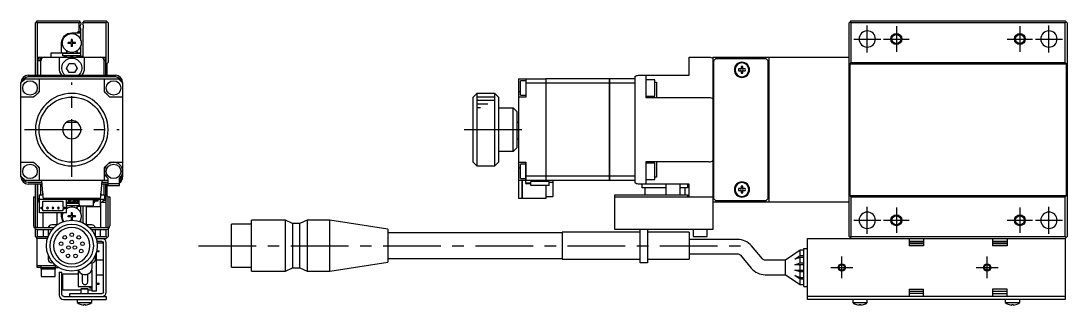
# Model space of a CAD drawing. Extents: x -1 to 606, y -8 to 204.
# Drawn here: x 318 to 606, y 68 to 146.4 of the extents above; entities that cross this region are included whole.
import ezdxf

# ---------------------------------------------------------------- set-up
doc = ezdxf.new("R2010")
doc.units = 0
doc.header["$LTSCALE"] = 0.5
doc.linetypes.add('CENTER', pattern=[50.8, 31.75, -6.35, 6.35, -6.35])
for name, color, linetype in [('MSM_CENTER', 1, 'CENTER'), ('MSM_CONTINUOUS', 7, 'CONTINUOUS'), ('MSM_NARROW', 5, 'CONTINUOUS')]:
    doc.layers.add(name, color=color, linetype=linetype)

msp = doc.modelspace()

# ---------------------------------------------------------------- linework, layer by layer
at = {"layer": 'MSM_CENTER'}
for p, q in [((551, 137.69), (551, 145.09)), ((559, 144.89), (559, 137.89)), ((593, 144.89), (593, 137.89)), ((601, 137.69), (601, 145.09)), ((547.3, 141.39), (554.7, 141.39)), ((555.5, 141.39), (562.5, 141.39)), ((589.5, 141.39), (596.5, 141.39)), ((597.3, 141.39), (604.7, 141.39)), ((332, 103.39), (332, 129.39)), ((319, 116.39), (345, 116.39)), ((440, 116.39), (458, 116.39)), ((551, 87.69), (551, 95.09)), ((601, 87.69), (601, 95.09)), ((559, 94.89), (559, 87.89)), ((593, 94.89), (593, 87.89)), ((547.3, 91.39), (554.7, 91.39)), ((555.5, 91.39), (562.5, 91.39)), ((589.5, 91.39), (596.5, 91.39)), ((597.3, 91.39), (604.7, 91.39)), ((366.9, 84.39), (516.25, 84.39)), ((544, 75.39), (544, 81.39)), ((584, 75.39), (584, 81.39)), ((541, 78.39), (547, 78.39)), ((581, 78.39), (587, 78.39))]:
    msp.add_line(p, q, dxfattribs=at)
at = {"layer": 'MSM_CONTINUOUS'}
for p, q in [((322, 145.89), (322.25, 146.14)), ((322, 131.39), (322, 145.89)), ((322.25, 146.14), (322.5, 146.39)), ((322.5, 145.89), (322.25, 146.14)), ((322.5, 146.39), (334, 146.39)), ((322.5, 145.89), (322.5, 131.39)), ((334, 145.89), (322.5, 145.89)), ((334, 146.39), (334.25, 146.14)), ((334.25, 146.14), (334, 145.89)), ((334, 143.59), (334, 145.89)), ((334.25, 146.14), (334.5, 145.89)), ((334.5, 145.89), (334.5, 145.45)), ((334.5, 141), (334.5, 144.13)), ((335, 145.89), (335.5, 146.39)), ((335, 145.89), (335, 145.45)), ((341.5, 145.89), (335, 145.89)), ((335, 144.13), (335, 136.59)), ((335.5, 146.39), (341.5, 146.39)), ((341.5, 146.39), (342, 145.89)), ((341.75, 146.14), (341.5, 145.89)), ((341.5, 131.39), (341.5, 145.89)), ((342, 145.89), (342, 134.89)), ((546.25, 146.14), (546, 145.89)), ((546, 86.89), (546, 145.89)), ((546.5, 146.39), (546.25, 146.14)), ((546.25, 146.14), (546.5, 145.89)), ((546.5, 146.39), (605.5, 146.39)), ((546.5, 145.89), (546.5, 134.89)), ((605.5, 145.89), (546.5, 145.89)), ((606, 145.89), (605.5, 146.39)), ((605.5, 145.89), (605.75, 146.14)), ((605.5, 134.89), (605.5, 145.89)), ((606, 145.89), (606, 86.89)), ((332.14, 141.29), (331.85, 141.29)), ((331.85, 141.29), (331.85, 140.49)), ((332, 143.09), (334.5, 143.09)), ((332.14, 141.29), (332.14, 140.49)), ((334, 143.59), (333.5, 143.09)), ((334.35, 143.09), (334, 143.59)), ((329.2, 137.59), (329.2, 140.29)), ((331, 140.14), (331, 140.43)), ((331.79, 140.43), (331, 140.43)), ((331.79, 140.14), (331, 140.14)), ((331.53, 140.43), (331.53, 140.14)), ((332.14, 140.76), (331.85, 140.76)), ((331.85, 140.08), (331.85, 139.29)), ((331.85, 139.82), (332.14, 139.82)), ((332.14, 139.29), (331.85, 139.29)), ((332.14, 140.08), (332.14, 139.29)), ((333, 140.43), (332.2, 140.43)), ((333, 140.14), (332.2, 140.14)), ((332.47, 140.43), (332.47, 140.14)), ((333, 140.14), (333, 140.43)), ((334.5, 137.59), (334.5, 139.57)), ((323, 136.39), (322.5, 135.89)), ((322.7, 131.39), (322.7, 135.89)), ((322.7, 135.89), (323.5, 135.89)), ((323.5, 135.39), (322.7, 135.39)), ((323, 136.39), (341.5, 136.39)), ((323.5, 135.39), (323.5, 136.39)), ((323.5, 131.39), (323.5, 135.39)), ((326.3, 137.59), (330.45, 137.59)), ((326.3, 136.39), (326.3, 137.59)), ((328.5, 136.39), (328.5, 133.39)), ((329.5, 136.79), (329.5, 137.39)), ((334.5, 137.39), (329.5, 137.39)), ((334.5, 136.79), (329.5, 136.79)), ((329.8, 136.39), (330, 136.59)), ((330, 136.59), (330, 136.39)), ((330.45, 136.59), (330, 136.59)), ((330.45, 137.59), (330.62, 137.88)), ((330.45, 136.59), (330.57, 136.39)), ((333.38, 137.88), (333.55, 137.59)), ((333.43, 136.39), (333.55, 136.59)), ((333.55, 137.59), (334.5, 137.59)), ((335, 136.59), (333.55, 136.59)), ((334.5, 136.79), (334.5, 137.39)), ((334.77, 136.59), (334.77, 136.39)), ((335.5, 133.39), (335.5, 136.39)), ((340.5, 136.19), (340.5, 136.39)), ((340.77, 135.89), (341.3, 135.89)), ((341.3, 135.39), (340.9, 135.39)), ((340.9, 131.39), (340.9, 135.39)), ((341.3, 135.89), (341.3, 131.39)), ((502, 131.39), (502, 136.39)), ((502, 136.39), (507.5, 136.39)), ((508.5, 136.39), (508.5, 88.89)), ((508.5, 136.39), (546, 136.39)), ((509.2, 135.89), (508.7, 135.39)), ((508.7, 135.39), (508.7, 97.39)), ((523.2, 135.89), (509.2, 135.89)), ((522, 135.89), (522, 136.39)), ((522.5, 135.89), (522.5, 136.39)), ((523.7, 135.39), (523.2, 135.89)), ((523.7, 97.39), (523.7, 135.39)), ((524, 96.39), (524, 136.39)), ((330.56, 133.39), (331.28, 134.64)), ((331.28, 132.14), (330.56, 133.39)), ((331.28, 134.64), (332.72, 134.64)), ((332.72, 134.64), (333.44, 133.39)), ((333.44, 133.39), (332.72, 132.14)), ((342, 134.89), (341.65, 134.54)), ((341.65, 134.54), (341.65, 131.39)), ((516.26, 133.13), (515.58, 133.13)), ((515.58, 132.65), (516.26, 132.65)), ((516.26, 133.81), (516.26, 133.13)), ((516.26, 132.65), (516.26, 131.97)), ((516.74, 133.13), (516.74, 133.81)), ((517.42, 133.13), (516.74, 133.13)), ((516.74, 131.97), (516.74, 132.65)), ((516.74, 132.65), (517.42, 132.65)), ((546.5, 134.89), (546.15, 134.54)), ((546.15, 134.54), (546.15, 98.24)), ((546.15, 134.54), (605.85, 134.54)), ((546.5, 134.89), (605.5, 134.89)), ((605.85, 134.54), (605.5, 134.89)), ((605.85, 98.24), (605.85, 134.54)), ((319.15, 130.39), (344.85, 130.39)), ((320, 131.39), (344, 131.39)), ((320, 131.01), (344, 131.01)), ((323, 130.39), (323, 126.89)), ((332.72, 132.14), (331.28, 132.14)), ((341, 126.89), (341, 130.39)), ((455, 130.39), (462.5, 130.39)), ((455, 130.39), (455, 97.39)), ((457, 129.89), (455.5, 129.89)), ((455.5, 125.89), (455.5, 129.89)), ((457, 130.39), (457, 125.39)), ((462.5, 130.39), (462.5, 102.09)), ((462.5, 130.38), (462.51, 130.38)), ((480, 130.39), (462.51, 130.39)), ((462.51, 130.39), (462.51, 102.09)), ((480, 102.39), (480, 130.39)), ((480, 130.38), (480.01, 130.38)), ((487, 130.39), (480.01, 130.39)), ((480.01, 130.39), (480.01, 102.39)), ((487, 131.01), (487, 101.77)), ((488, 131.39), (502, 131.39)), ((490, 131.39), (490, 125.29)), ((492.5, 130.14), (490, 130.14)), ((492.5, 125.64), (492.5, 130.14)), ((508.7, 130.89), (508.5, 130.89)), ((523.7, 130.89), (524, 130.89)), ((524, 130.14), (523.7, 130.14)), ((318, 103.39), (318, 129.39)), ((346, 129.39), (346, 103.39)), ((455, 126.89), (455.5, 126.89)), ((462.5, 129.23), (457, 129.23)), ((462.5, 129.23), (462.51, 129.23)), ((480, 129.23), (462.51, 129.23)), ((480, 129.23), (480.01, 129.23)), ((487, 129.23), (480.01, 129.23)), ((492.5, 129.47), (493, 129.47)), ((493, 129.47), (493, 125.29)), ((321.5, 125.39), (318, 125.39)), ((346, 125.39), (342.5, 125.39)), ((443.5, 126.39), (442.5, 125.39)), ((442.5, 107.39), (442.5, 125.39)), ((448.5, 126.39), (443.5, 126.39)), ((443.5, 126.39), (443.5, 106.39)), ((449.5, 125.39), (448.5, 126.39)), ((448.5, 106.39), (448.5, 126.39)), ((449.5, 125.39), (449.5, 107.39)), ((457, 125.39), (455, 125.39)), ((455.5, 125.89), (457, 125.89)), ((490, 125.64), (492.5, 125.64)), ((490, 125.29), (507.5, 125.29)), ((508.7, 126.39), (508.5, 126.39)), ((508.7, 125.39), (508.5, 125.39)), ((508.7, 123.89), (508.5, 123.89)), ((523.7, 124.64), (524, 124.64)), ((449.5, 122.39), (453.5, 122.39)), ((454.5, 121.39), (453.5, 122.39)), ((453.5, 110.39), (453.5, 122.39)), ((454.5, 121.39), (454.5, 111.39)), ((523.8, 121.39), (523.7, 121.39)), ((524, 121.19), (523.8, 121.39)), ((523.8, 111.39), (523.8, 121.39)), ((333.5, 118.39), (330.5, 118.39)), ((455, 118.39), (454.5, 118.39)), ((454.5, 113.89), (455, 113.89)), ((453.5, 110.39), (449.5, 110.39)), ((453.5, 110.39), (454.5, 111.39)), ((523.7, 111.39), (523.8, 111.39)), ((523.8, 111.39), (524, 111.59)), ((318, 107.39), (321.5, 107.39)), ((342.5, 107.39), (346, 107.39)), ((442.5, 107.39), (443.5, 106.39)), ((448.5, 106.39), (449.5, 107.39)), ((455, 107.39), (457, 107.39)), ((455.5, 102.89), (455.5, 106.89)), ((456.9, 106.89), (455.5, 106.89)), ((456.9, 107.39), (456.9, 101.79)), ((457, 107.39), (457, 104.89)), ((490, 107.49), (490, 101.39)), ((507.5, 107.49), (490, 107.49)), ((492.5, 107.14), (490, 107.14)), ((492.5, 102.64), (492.5, 107.14)), ((493, 107.49), (493, 103.31)), ((508.5, 108.89), (508.7, 108.89)), ((508.7, 107.39), (508.5, 107.39)), ((524, 108.14), (523.7, 108.14)), ((323, 105.89), (323, 102.39)), ((341, 102.39), (341, 105.89)), ((443.5, 106.39), (448.5, 106.39)), ((455, 105.89), (455.5, 105.89)), ((457, 104.89), (457, 102.39)), ((457, 104.89), (457, 103.54)), ((508.5, 106.39), (508.7, 106.39)), ((342, 102.39), (319.15, 102.39)), ((323.79, 101.77), (320, 101.77)), ((323.82, 101.39), (320, 101.39)), ((322, 97.89), (322, 101.39)), ((322.5, 101.39), (322.5, 89.39)), ((322.7, 96.89), (322.7, 101.39)), ((323.5, 98.39), (323.5, 101.39)), ((324.08, 97.67), (323.75, 102.39)), ((340.25, 102.39), (339.92, 97.67)), ((341.9, 101.39), (340.18, 101.39)), ((341.9, 101.77), (340.21, 101.77)), ((340.9, 98.39), (340.9, 101.39)), ((341.3, 101.39), (341.3, 96.89)), ((341.5, 89.39), (341.5, 101.39)), ((341.65, 101.39), (341.65, 98.24)), ((341.9, 102.09), (341.9, 100.99)), ((342, 102.09), (341.9, 102.09)), ((341.9, 100.99), (345.1, 100.99)), ((342, 101.49), (342, 102.89)), ((345, 101.49), (342, 101.49)), ((345, 102.89), (345, 101.49)), ((345.1, 102.09), (345, 102.09)), ((345.1, 100.99), (345.1, 102.09)), ((456.9, 102.39), (455, 102.39)), ((455.5, 102.89), (457, 102.89)), ((456, 97.39), (456, 102.39)), ((456.01, 102.39), (456.01, 97.39)), ((462.5, 103.54), (457, 103.54)), ((457, 102.53), (457, 102.89)), ((457, 101.79), (457, 102.53)), ((462.5, 102.39), (457, 102.39)), ((458.4, 101.59), (457.2, 101.59)), ((458.4, 101.49), (457.2, 101.49)), ((463.4, 102.09), (458.4, 102.09)), ((458.4, 100.99), (458.4, 102.09)), ((463.4, 100.99), (458.4, 100.99)), ((462.5, 103.55), (462.51, 103.55)), ((462.5, 102.4), (462.51, 102.4)), ((462.5, 100.99), (462.5, 97.39)), ((480, 103.54), (462.51, 103.54)), ((480, 102.39), (462.51, 102.39)), ((462.51, 100.99), (462.51, 98.39)), ((463.4, 100.99), (463.4, 102.09)), ((463.4, 101.89), (464.5, 101.89)), ((464.5, 97.99), (464.5, 102.39)), ((480, 103.55), (480.01, 103.55)), ((480, 102.4), (480.01, 102.4)), ((487, 103.54), (480.01, 103.54)), ((487, 102.39), (480.01, 102.39)), ((502, 101.39), (488, 101.39)), ((489, 100.39), (489, 101.39)), ((490, 102.64), (492.5, 102.64)), ((493, 103.31), (492.5, 103.31)), ((495.5, 101.39), (495.5, 98.39)), ((499.5, 98.39), (499.5, 101.39)), ((501.5, 101.39), (501.5, 100.39)), ((502, 97.89), (502, 101.39)), ((508.5, 101.89), (508.7, 101.89)), ((516.26, 100.81), (516.26, 100.13)), ((516.74, 100.13), (516.74, 100.81)), ((523.7, 102.64), (524, 102.64)), ((524, 101.89), (523.7, 101.89)), ((323, 98.39), (324.03, 98.39)), ((323, 98.39), (323, 97.19)), ((324, 98.81), (324, 98.39)), ((339.97, 98.39), (341, 98.39)), ((340, 98.39), (340, 98.81)), ((341, 98.39), (341, 97.19)), ((341.65, 98.24), (342, 97.89)), ((462.51, 98.39), (462.5, 98.39)), ((462.5, 97.99), (464.5, 97.99)), ((481.5, 88.89), (481.5, 98.39)), ((481.5, 98.39), (501.5, 98.39)), ((495.5, 100.39), (489, 100.39)), ((489.75, 100.39), (489.75, 98.39)), ((501.5, 100.39), (499.5, 100.39)), ((500.75, 100.39), (500.75, 98.39)), ((501.5, 98.39), (501.5, 97.89)), ((516.26, 100.13), (515.58, 100.13)), ((515.58, 99.65), (516.26, 99.65)), ((516.26, 99.65), (516.26, 98.97)), ((517.42, 100.13), (516.74, 100.13)), ((516.74, 98.97), (516.74, 99.65)), ((516.74, 99.65), (517.42, 99.65)), ((546.15, 98.24), (546.5, 97.89)), ((546.15, 98.24), (605.85, 98.24)), ((605.5, 97.89), (605.85, 98.24)), ((321.5, 97.89), (321.5, 89.89)), ((321.5, 97.89), (322, 97.89)), ((322, 89.59), (322, 97.89)), ((322.5, 96.89), (323, 96.39)), ((322.7, 97.39), (323, 97.39)), ((323.07, 96.89), (322.7, 96.89)), ((323, 97.19), (341, 97.19)), ((323, 96.39), (323.07, 96.39)), ((323.07, 93.49), (323.07, 97.19)), ((324.07, 95.04), (324.07, 96.69)), ((324.07, 96.69), (329.57, 96.69)), ((339.62, 97.39), (324.38, 97.39)), ((329.57, 96.69), (329.57, 95.04)), ((330.57, 93.49), (330.57, 97.19)), ((330.57, 96.39), (333.59, 96.39)), ((334, 95.99), (330.57, 95.99)), ((334.3, 95.39), (330.57, 95.39)), ((331, 97.19), (331, 96.39)), ((331.75, 96.76), (331, 96.76)), ((331.75, 96.64), (331, 96.64)), ((331.75, 97.19), (331.75, 96.39)), ((332.25, 97.19), (332.25, 96.39)), ((333, 96.76), (332.25, 96.76)), ((333, 96.64), (332.25, 96.64)), ((332.95, 96.96), (332.95, 97.19)), ((332.95, 96.96), (333.46, 96.96)), ((333, 96.96), (333, 96.39)), ((333.2, 96.96), (333.2, 97.19)), ((333.27, 96.96), (333.27, 97.19)), ((333.55, 95.19), (333.38, 94.89)), ((333.55, 96.19), (333.43, 96.39)), ((333.5, 97.19), (333.5, 97.19)), ((333.5, 96.95), (333.5, 96.39)), ((333.56, 96.76), (333.5, 96.76)), ((333.56, 96.64), (333.5, 96.64)), ((333.55, 96.19), (334, 96.19)), ((334.5, 95.19), (333.55, 95.19)), ((333.56, 96.86), (333.56, 96.53)), ((333.79, 96.53), (333.79, 96.86)), ((334, 96.76), (333.79, 96.76)), ((334, 96.64), (333.79, 96.64)), ((333.89, 96.43), (334, 96.43)), ((333.89, 96.2), (334, 96.2)), ((334, 95.73), (334, 96.99)), ((334.35, 95.34), (334.03, 95.66)), ((334.1, 97.09), (337.8, 97.09)), ((337.8, 95.31), (334.42, 95.31)), ((334.5, 93.2), (334.5, 95.19)), ((334.69, 97.19), (334.69, 97.09)), ((335, 95.31), (335, 90.71)), ((335.5, 97.19), (335.5, 97.09)), ((336, 95.31), (336, 90.14)), ((336.1, 97.19), (336.1, 97.09)), ((336.1, 95.31), (336.1, 95.19)), ((336.1, 95.19), (339.9, 95.19)), ((336.22, 97.19), (336.22, 97.09)), ((337.9, 96.99), (337.9, 95.41)), ((338.11, 96.64), (337.9, 96.64)), ((337.9, 96.43), (338.01, 96.43)), ((337.9, 96.2), (338.01, 96.2)), ((338.11, 96.53), (338.11, 96.86)), ((338.22, 97.19), (338.22, 97.1)), ((338.34, 96.86), (338.34, 96.53)), ((339.17, 96.64), (338.34, 96.64)), ((338.44, 96.96), (338.95, 96.96)), ((338.64, 97.19), (338.64, 96.96)), ((338.7, 97.19), (338.7, 96.96)), ((338.95, 97.19), (338.95, 96.96)), ((339.17, 97.19), (339.17, 96.64)), ((339.9, 95.19), (339.9, 97.19)), ((340, 89.39), (340, 96.39)), ((340, 96.39), (341.5, 96.39)), ((340.5, 96.39), (340.5, 96.59)), ((341.3, 96.89), (340.77, 96.89)), ((341, 97.39), (341.3, 97.39)), ((342, 89.59), (342, 97.89)), ((342, 97.89), (342.5, 97.89)), ((342.5, 97.89), (342.5, 89.89)), ((456, 97.39), (455, 97.39)), ((456, 97.4), (456.01, 97.4)), ((462.5, 97.39), (456.01, 97.39)), ((481.5, 97.89), (508.5, 97.89)), ((546, 96.39), (508.5, 96.39)), ((508.7, 97.39), (509.2, 96.89)), ((509.2, 96.89), (523.2, 96.89)), ((522, 96.39), (522, 96.89)), ((522.5, 96.39), (522.5, 96.89)), ((523.2, 96.89), (523.7, 97.39)), ((546.5, 97.89), (546.5, 86.89)), ((546.5, 97.89), (605.5, 97.89)), ((605.5, 86.89), (605.5, 97.89)), ((330.57, 93.49), (323.07, 93.49)), ((323.57, 95.04), (324.07, 95.04)), ((323.57, 94.54), (323.57, 95.04)), ((324.07, 94.54), (323.57, 94.54)), ((324, 93.49), (324, 89.39)), ((324.07, 93.99), (324.07, 94.54)), ((329.57, 93.99), (324.07, 93.99)), ((328, 90.14), (328, 93.49)), ((329.2, 92.49), (329.2, 93.49)), ((329.57, 95.04), (330.07, 95.04)), ((330.07, 94.54), (329.57, 94.54)), ((329.57, 94.54), (329.57, 93.99)), ((330.07, 95.04), (330.07, 94.54)), ((330.62, 94.89), (330.57, 94.97)), ((331.79, 92.63), (331, 92.63)), ((331, 92.34), (331, 92.63)), ((331.79, 92.34), (331, 92.34)), ((331.53, 92.63), (331.53, 92.34)), ((332.14, 93.49), (331.85, 93.49)), ((331.85, 93.49), (331.85, 92.69)), ((332.14, 92.96), (331.85, 92.96)), ((331.85, 92.28), (331.85, 91.49)), ((332.14, 93.49), (332.14, 92.69)), ((332.14, 92.28), (332.14, 91.49)), ((333, 92.63), (332.2, 92.63)), ((333, 92.34), (332.2, 92.34)), ((332.47, 92.63), (332.47, 92.34)), ((333, 92.34), (333, 92.63)), ((322.2, 89.39), (327.1, 89.39)), ((328.01, 90.14), (326.5, 90.14)), ((331.85, 92.02), (332.14, 92.02)), ((332.14, 91.49), (331.85, 91.49)), ((334.5, 90.93), (334.5, 91.77)), ((337.5, 90.14), (335.99, 90.14)), ((336.9, 89.39), (341.8, 89.39)), ((376, 78.44), (376, 90.34)), ((381.5, 90.34), (376, 90.34)), ((381.5, 77.39), (381.5, 91.39)), ((390.8, 91.39), (381.5, 91.39)), ((390.8, 77.39), (390.8, 91.39)), ((392.8, 90.54), (390.8, 91.39)), ((392.8, 90.54), (392.8, 78.24)), ((394.8, 90.54), (392.8, 90.54)), ((396.8, 91.39), (394.8, 90.54)), ((394.8, 78.24), (394.8, 90.54)), ((396.8, 91.39), (396.8, 77.39)), ((403, 91.39), (396.8, 91.39)), ((403, 77.39), (403, 91.39)), ((419, 88.96), (403, 91.39)), ((322, 86.89), (322, 89.02)), ((322.25, 86.64), (322, 86.89)), ((322.25, 86.64), (322.5, 86.89)), ((322.5, 86.39), (322.25, 86.64)), ((322.5, 88.89), (322.5, 86.89)), ((322.5, 88.89), (326.64, 88.89)), ((322.5, 86.89), (324.1, 86.89)), ((324.1, 88.89), (324.1, 86.89)), ((324.1, 86.89), (325.46, 86.89)), ((325.5, 88.89), (325.5, 86.99)), ((326.5, 88.72), (326.5, 88.89)), ((337.36, 88.89), (341.5, 88.89)), ((337.5, 88.89), (337.5, 88.72)), ((338.5, 86.99), (338.5, 88.89)), ((338.54, 86.89), (339.9, 86.89)), ((339.9, 86.89), (339.9, 88.89)), ((339.9, 86.89), (341.5, 86.89)), ((341.5, 86.89), (341.5, 88.89)), ((341.5, 86.89), (341.75, 86.64)), ((342, 86.89), (341.5, 86.39)), ((342, 89.02), (342, 86.89)), ((419, 88.96), (419, 79.82)), ((467, 87.89), (419, 87.89)), ((467, 88.14), (467, 80.64)), ((488.5, 88.14), (467, 88.14)), ((508.5, 88.89), (481.5, 88.89)), ((488.5, 79.64), (488.5, 88.89)), ((490.5, 88.89), (490.5, 79.64)), ((502, 88.14), (490.5, 88.14)), ((502, 88.14), (502, 80.64)), ((503.1, 88.89), (503.1, 86.89)), ((503.1, 86.89), (506.9, 86.89)), ((506.9, 86.89), (506.9, 88.89)), ((546, 86.89), (546.25, 86.64)), ((546.5, 86.89), (546.25, 86.64)), ((546.25, 86.64), (546.5, 86.39)), ((546.5, 86.89), (605.5, 86.89)), ((605.75, 86.64), (605.5, 86.89)), ((605.5, 86.39), (606, 86.89)), ((325.29, 86.39), (322.5, 86.39)), ((322.5, 78.39), (322.5, 86.39)), ((338.71, 86.39), (341.5, 86.39)), ((340.3, 85.59), (338.9, 85.59)), ((340.5, 85.09), (338.96, 85.09)), ((340.5, 85.09), (340.5, 85.53)), ((340.7, 71.59), (340.7, 85.19)), ((341.5, 71.59), (341.5, 85.19)), ((515.28, 86.13), (502, 86.13)), ((522.13, 80.74), (519.11, 84.35)), ((533.5, 83.64), (534.5, 83.64)), ((533.5, 73.14), (533.5, 83.64)), ((534.5, 69.59), (534.5, 86.39)), ((534.5, 86.39), (605.5, 86.39)), ((562.5, 86.39), (562.5, 84.39)), ((563.45, 85.59), (562.5, 85.59)), ((566.5, 85.09), (562.5, 85.09)), ((566.5, 84.89), (562.5, 84.89)), ((566.5, 84.39), (562.5, 84.39)), ((565.55, 85.59), (563.45, 85.59)), ((566.5, 85.59), (565.55, 85.59)), ((566.5, 86.39), (566.5, 84.39)), ((585.5, 86.39), (585.5, 84.39)), ((586.45, 85.59), (585.5, 85.59)), ((589.5, 85.09), (585.5, 85.09)), ((589.5, 84.89), (585.5, 84.89)), ((589.5, 84.39), (585.5, 84.39)), ((588.55, 85.59), (586.45, 85.59)), ((589.5, 85.59), (588.55, 85.59)), ((589.5, 86.39), (589.5, 84.39)), ((605.5, 86.39), (605.5, 69.59)), ((325.5, 81.79), (325.5, 80.64)), ((338.5, 80.64), (338.5, 81.79)), ((338.7, 82.36), (338.7, 71.89)), ((338.81, 82.76), (339.5, 82.76)), ((338.86, 83.01), (339.5, 83.01)), ((339.5, 82.76), (339.5, 83.01)), ((419, 80.89), (467, 80.89)), ((502, 82.13), (515.28, 82.13)), ((516.05, 81.78), (519.07, 78.17)), ((532.5, 83.14), (528.5, 80.39)), ((531.05, 80.64), (532.5, 81.64)), ((532.5, 81.14), (531.05, 80.64)), ((532.5, 81.64), (532.5, 83.14)), ((533.5, 83.14), (532.5, 83.14)), ((532.5, 81.64), (533.5, 81.64)), ((532.5, 79.64), (532.5, 81.14)), ((533.5, 81.14), (532.5, 81.14)), ((322.5, 78.89), (327.67, 78.89)), ((323.5, 78.39), (322.5, 78.39)), ((323.5, 78.89), (323.5, 77.89)), ((323.5, 78.39), (328.39, 78.39)), ((327.5, 77.89), (323.5, 77.89)), ((323.6, 77.89), (323.6, 75.89)), ((326.86, 79.64), (326.5, 79.64)), ((327.31, 79.19), (327, 78.89)), ((327.4, 75.89), (327.4, 77.89)), ((327.5, 77.89), (327.5, 79.03)), ((337.5, 79.64), (337.14, 79.64)), ((337.65, 78.39), (337.65, 79.65)), ((340.7, 80.39), (338.7, 80.39)), ((376, 78.44), (381.5, 78.44)), ((390.8, 77.39), (392.8, 78.24)), ((392.8, 78.24), (394.8, 78.24)), ((394.8, 78.24), (396.8, 77.39)), ((403, 77.39), (419, 79.82)), ((467, 80.64), (488.5, 80.64)), ((490.5, 79.64), (488.5, 79.64)), ((490.5, 80.64), (502, 80.64)), ((528.5, 80.39), (522.9, 80.39)), ((528.5, 76.39), (528.5, 80.39)), ((531.05, 79.14), (532.5, 79.64)), ((533.5, 79.14), (531.05, 79.14)), ((532.5, 79.64), (533.5, 79.64)), ((532.5, 77.64), (532.5, 79.14)), ((323.6, 75.89), (327.4, 75.89)), ((328.5, 77.09), (328.5, 70.79)), ((328.5, 77.09), (329.3, 77.09)), ((329.3, 70.89), (329.3, 77.09)), ((329.5, 72.14), (329.5, 76.64)), ((329.5, 76.64), (333.8, 76.64)), ((333.8, 77.62), (333.8, 73.14)), ((334.9, 76.53), (334.9, 74.39)), ((336.4, 74.39), (336.4, 76.53)), ((337.5, 77.63), (337.5, 71.89)), ((338.7, 76.39), (340.7, 76.39)), ((381.5, 77.39), (390.8, 77.39)), ((396.8, 77.39), (403, 77.39)), ((522.9, 76.39), (528.5, 76.39)), ((528.5, 76.39), (532.5, 73.64)), ((531.05, 77.64), (533.5, 77.64)), ((532.5, 77.14), (531.05, 77.64)), ((531.05, 76.14), (532.5, 75.64)), ((532.5, 75.14), (531.05, 76.14)), ((532.5, 75.64), (532.5, 77.14)), ((533.5, 77.14), (532.5, 77.14)), ((532.5, 75.64), (533.5, 75.64)), ((532.5, 73.64), (532.5, 75.14)), ((533.5, 75.14), (532.5, 75.14)), ((334.5, 72.14), (329.5, 72.14)), ((333.8, 73.14), (337.5, 73.14)), ((334.7, 72.59), (334.5, 72.39)), ((334.5, 72.39), (334.5, 71.19)), ((336.5, 72.39), (334.5, 72.39)), ((334.7, 72.59), (336.3, 72.59)), ((336.5, 72.39), (336.3, 72.59)), ((336.5, 71.19), (336.5, 72.39)), ((337.5, 72.14), (336.5, 72.14)), ((336.7, 72.91), (336.7, 73.14)), ((337.5, 72.91), (336.7, 72.91)), ((336.95, 72.68), (336.95, 72.91)), ((337.5, 72.68), (336.95, 72.68)), ((338.7, 74.01), (339.5, 74.01)), ((338.7, 73.76), (339.5, 73.76)), ((339.5, 73.76), (339.5, 74.01)), ((532.5, 73.64), (533.5, 73.64)), ((533.5, 73.14), (534.5, 73.14)), ((562.5, 72.39), (566.5, 72.39)), ((562.5, 72.39), (562.5, 70.39)), ((566.5, 70.39), (566.5, 72.39)), ((589.5, 72.39), (585.5, 72.39)), ((585.5, 72.39), (585.5, 70.39)), ((589.5, 70.39), (589.5, 72.39)), ((329.7, 69.59), (341.5, 69.59)), ((329.8, 70.39), (341.5, 70.39)), ((331.5, 70.39), (331.5, 71.19)), ((331.5, 71.19), (340.3, 71.19)), ((333.5, 69.59), (333.5, 68.69)), ((338.7, 71.89), (337.5, 71.89)), ((337.5, 68.69), (337.5, 69.59)), ((341.5, 70.39), (341.5, 69.59)), ((605.5, 70.39), (534.5, 70.39)), ((605.5, 69.59), (534.5, 69.59)), ((547, 69.59), (547, 68.69)), ((551, 68.69), (551, 69.59)), ((562.5, 71.89), (566.5, 71.89)), ((566.5, 71.19), (562.5, 71.19)), ((585.5, 71.89), (589.5, 71.89)), ((585.5, 71.19), (589.5, 71.19)), ((589, 69.59), (589, 68.69)), ((593, 68.69), (593, 69.59)), ((333.5, 68.69), (337.5, 68.69)), ((334.55, 68.13), (334.57, 68.13)), ((335.3, 68.13), (335.7, 68.13)), ((335.3, 68), (335.3, 68.13)), ((335.7, 68.13), (335.7, 68)), ((336.43, 68.13), (336.45, 68.13)), ((547, 68.69), (551, 68.69)), ((548.05, 68.13), (548.07, 68.13)), ((548.8, 68.13), (549.2, 68.13)), ((548.8, 68), (548.8, 68.13)), ((549.2, 68.13), (549.2, 68)), ((549.93, 68.13), (549.95, 68.13)), ((589, 68.69), (593, 68.69)), ((590.05, 68.13), (590.07, 68.13)), ((590.8, 68.13), (591.2, 68.13)), ((590.8, 68), (590.8, 68.13)), ((591.2, 68.13), (591.2, 68)), ((591.93, 68.13), (591.95, 68.13))]:
    msp.add_line(p, q, dxfattribs=at)
for centre, radius in [((332, 140.29), 2.6), ((559, 141.39), 1.23), ((593, 141.39), 1.23), ((320.5, 127.89), 2), ((343.5, 127.89), 2), ((332, 116.39), 9), ((320.5, 104.89), 2), ((343.5, 104.89), 2), ((559, 91.39), 1.23), ((593, 91.39), 1.23), ((332, 84.39), 7), ((332, 84.39), 5.95), ((330.07, 86.69), 0.5), ((332, 87.39), 0.5), ((333.93, 86.69), 0.5), ((329.05, 84.91), 0.5), ((331.13, 83.89), 0.5), ((332, 85.39), 0.5), ((332.87, 83.89), 0.5), ((334.95, 84.91), 0.5), ((329.4, 82.89), 0.5), ((330.97, 81.57), 0.5), ((333.03, 81.57), 0.5), ((334.6, 82.89), 0.5), ((544, 78.39), 0.783), ((584, 78.39), 0.783)]:
    msp.add_circle(centre, radius, dxfattribs=at)
at = {"layer": 'MSM_CONTINUOUS', "extrusion": (0, 0, -1)}
for centre, radius in [((-551, 141.39), 2.25), ((-601, 141.39), 2.25), ((-516.5, 132.89), 2.1), ((-516.5, 132.89), 1.9), ((-332, 116.39), 10), ((-332, 116.39), 2.5), ((-516.5, 99.89), 2.1), ((-516.5, 99.89), 1.9), ((-325.32, 94.79), 0.25), ((-326.82, 94.79), 0.25), ((-328.32, 94.79), 0.25), ((-551, 91.39), 2.25), ((-601, 91.39), 2.25), ((-332, 84.39), 5)]:
    msp.add_circle(centre, radius, dxfattribs=at)
at = {"layer": 'MSM_CONTINUOUS'}
for centre, radius, start, end in [((335.25, 144.79), 1, 138.5904, 221.4096), ((334.25, 144.79), 1, 318.5904, 41.4096), ((324.5, 135.39), 1, 90, 180), ((332, 137.09), 1.59, 143.8027, 169.1069), ((332, 137.09), 1.59, 190.893, 206.1641), ((332, 137.09), 1.59, 10.8931, 36.1973), ((332, 137.09), 1.59, 333.8359, 349.107), ((339.9, 135.39), 1, 0, 90), ((332, 133.39), 3.5, 180, 214.8499), ((332, 133.39), 3.5, 325.1501, 0), ((516.5, 132.89), 0.95, 165.3667, 194.6333), ((516.5, 132.89), 0.365, 138.8496, 221.1504), ((516.5, 132.89), 0.95, 75.3667, 104.6333), ((516.5, 132.89), 0.365, 48.8496, 131.1504), ((516.5, 132.89), 0.365, 228.8496, 311.1504), ((516.5, 132.89), 0.365, 318.8496, 41.1504), ((516.5, 132.89), 0.95, 345.3667, 14.6333), ((320, 129.39), 2, 90, 180), ((344, 129.39), 2, 0, 90), ((516.5, 132.89), 0.95, 255.3667, 284.6333), ((343.5, 104.89), 2.5, 306.8699, 233.1301), ((507.5, 108.99), 1.5, 270, 311.8103), ((320, 103.39), 2, 180, 270), ((344, 103.39), 2, 303.367, 0), ((457.2, 101.79), 0.3, 180, 270), ((516.5, 99.89), 0.95, 75.3667, 104.6333), ((516.5, 99.89), 0.95, 165.3667, 194.6333), ((516.5, 99.89), 0.365, 138.8496, 221.1504), ((516.5, 99.89), 0.365, 48.8496, 131.1504), ((516.5, 99.89), 0.365, 228.8496, 311.1504), ((516.5, 99.89), 0.95, 255.3667, 284.6333), ((516.5, 99.89), 0.365, 318.8496, 41.1504), ((516.5, 99.89), 0.95, 345.3667, 14.6333), ((332, 95.69), 1.59, 323.8028, 349.107), ((332, 95.69), 1.59, 10.8931, 26.1642), ((333.46, 96.86), 0.33, 0, 90), ((333.89, 96.53), 0.33, 180, 270), ((334.1, 96.99), 0.1, 90, 180), ((334.1, 95.73), 0.1, 180, 225), ((334.42, 95.41), 0.1, 225, 270), ((337.8, 96.99), 0.1, 0, 90), ((337.8, 95.41), 0.1, 270, 0), ((338.01, 96.53), 0.33, 270, 0), ((338.44, 96.86), 0.33, 90, 180), ((339.9, 97.39), 1, 270, 348.463), ((332, 95.69), 1.59, 206.1506, 216.1972), ((322.5, 89.89), 1, 180, 270), ((326.5, 89.14), 1, 90, 165.5225), ((337.5, 89.14), 1, 14.4775, 90), ((341.5, 89.89), 1, 270, 0), ((340.3, 85.19), 1.2, 0, 90), ((515.28, 81.13), 5, 40, 90), ((326.5, 80.64), 1, 180, 270), ((335.65, 78.39), 2, 202.4623, 0), ((337.5, 80.64), 1, 270, 0), ((522.9, 81.39), 5, 220, 270), ((335.65, 74.39), 0.75, 180, 0), ((329.7, 70.79), 1.2, 180, 270), ((340.3, 71.59), 1.2, 270, 0), ((335.5, 71.19), 3.2, 231.3178, 252.73), ((335.5, 71.19), 3.19, 253.0947, 266.4096), ((335.5, 71.19), 3.19, 273.5904, 286.9053), ((335.5, 71.19), 3.2, 287.27, 308.6822), ((549, 71.19), 3.2, 231.3178, 252.73), ((549, 71.19), 3.19, 253.0947, 266.4096), ((549, 71.19), 3.19, 273.5904, 286.9053), ((549, 71.19), 3.2, 287.27, 308.6822), ((591, 71.19), 3.2, 231.3178, 252.73), ((591, 71.19), 3.19, 253.0947, 266.4096), ((591, 71.19), 3.19, 273.5904, 286.9053), ((591, 71.19), 3.2, 287.27, 308.6822)]:
    msp.add_arc(centre, radius, start, end, dxfattribs=at)
at = {"layer": 'MSM_CONTINUOUS', "extrusion": (0, 0, -1)}
for centre, radius, start, end in [((-332, 140.29), 2.8, 0, 90), ((-331.79, 140.49), 0.06, 180, 270), ((-331.79, 140.08), 0.06, 90, 180), ((-332.2, 140.49), 0.06, 270, 0), ((-332.2, 140.08), 0.06, 0, 90), ((-332, 133.39), 2.75, 313.3418, 226.6582), ((-332.11, 136.97), 1.75, 31.3783, 37.006), ((-332, 133.89), 2.6, 74.0576, 105.9424), ((-331.88, 136.97), 1.75, 142.994, 148.6217), ((-507.5, 134.89), 1.5, 90, 131.8103), ((-332, 116.39), 19, 42.5369, 47.4631), ((-320, 129.39), 1.62, 9.7265, 90), ((-344, 129.39), 1.62, 90, 170.2735), ((-332, 116.39), 19, 132.5369, 137.4631), ((-488, 129.89), 1.5, 48.1897, 90), ((-308.84, 139.55), 19, 221.7998, 228.2002), ((-355.16, 139.55), 19, 311.7998, 318.2002), ((-507.5, 123.79), 1.5, 90, 131.8103), ((-308.84, 93.22), 19, 131.7998, 138.2002), ((-355.16, 93.22), 19, 41.7998, 48.2002), ((-332, 116.39), 19, 312.5369, 317.4631), ((-320, 103.39), 1.62, 270, 350.2735), ((-332, 116.39), 19, 222.5369, 226.8264), ((-344, 103.39), 1.62, 189.7265, 231.8273), ((-457.2, 101.79), 0.2, 270, 0), ((-488, 102.89), 1.5, 270, 311.8103), ((-324.38, 97.69), 0.3, 270, 356), ((-332, 92.49), 2.6, 56.7648, 213.6999), ((-332, 98.89), 2.6, 254.0576, 285.9424), ((-333.46, 96.86), 0.1, 90, 180), ((-333.89, 96.53), 0.1, 270, 0), ((-338.01, 96.53), 0.1, 180, 270), ((-338.44, 96.86), 0.1, 0, 90), ((-339.62, 97.69), 0.3, 184, 270), ((-332, 92.49), 2.8, 327.383, 0), ((-332, 92.49), 2.6, 326.3001, 22.6198), ((-332.11, 95.8), 1.75, 322.994, 328.6217), ((-331.79, 92.69), 0.06, 180, 270), ((-331.79, 92.28), 0.06, 90, 180), ((-332.2, 92.69), 0.06, 270, 0), ((-332.2, 92.28), 0.06, 0, 90), ((-331.88, 95.8), 1.75, 211.3783, 217.006), ((-322.2, 89.59), 0.2, 270, 0), ((-341.8, 89.59), 0.2, 180, 270), ((-340.3, 85.19), 0.4, 90, 180), ((-515.28, 81.13), 1, 90, 140), ((-522.9, 81.39), 1, 270, 320), ((-329.8, 70.89), 0.5, 270, 0), ((-340.3, 71.59), 0.4, 180, 270)]:
    msp.add_arc(centre, radius, start, end, dxfattribs=at)
at = {"layer": 'MSM_NARROW'}
for p, q in [((448.5, 125.39), (443.5, 125.39)), ((448.5, 124.39), (443.5, 124.39)), ((446.5, 123.39), (443.5, 123.39)), ((444.5, 122.39), (443.5, 122.39))]:
    msp.add_line(p, q, dxfattribs=at)
for centre, radius in [((559, 141.39), 1.5), ((593, 141.39), 1.5), ((559, 91.39), 1.5), ((593, 91.39), 1.5), ((544, 78.39), 1), ((584, 78.39), 1)]:
    msp.add_circle(centre, radius, dxfattribs=at)

doc.saveas('drawing.dxf')
